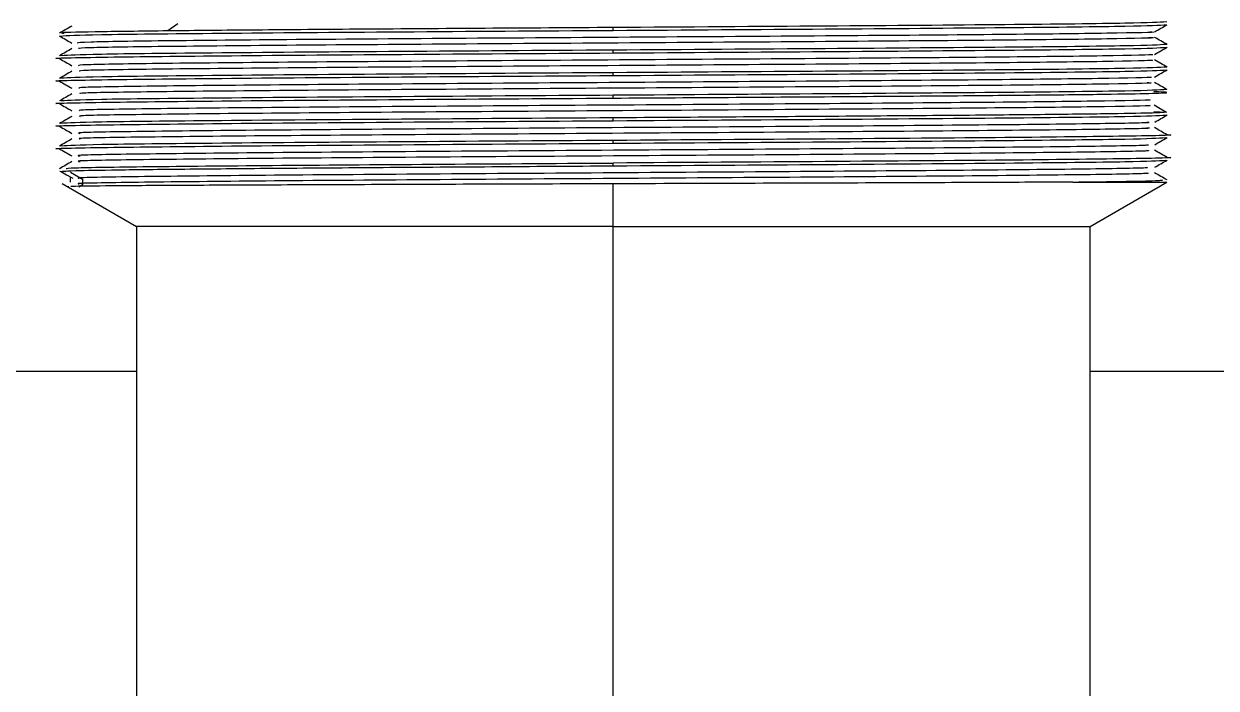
# Model space of a CAD drawing. Header units: millimetres. Extents: x 101 to 291, y 114 to 180.
# Drawn here: x 137.52 to 144.33, y 172.39 to 176.19 of the extents above; entities that cross this region are included whole.
import ezdxf

# ---------------------------------------------------------------- set-up
doc = ezdxf.new("R2010")
doc.units = ezdxf.units.MM

msp = doc.modelspace()

# ---------------------------------------------------------------- linework, layer by layer
at = {"color": 7, "linetype": 'Continuous', "lineweight": 25}
for p, q in [((138.3952, 176.1871), (138.3391, 176.1468)), ((140.8836, 176.1499), (140.8836, 176.166)), ((140.8836, 176.0209), (140.8836, 176.037)), ((140.8836, 175.8919), (140.8836, 175.908)), ((140.8836, 175.7629), (140.8836, 175.779)), ((140.8836, 175.6339), (140.8836, 175.65)), ((143.9718, 175.6867), (144.0454, 175.6822)), ((140.8836, 175.5049), (140.8836, 175.521)), ((140.8836, 175.3759), (140.8836, 175.392)), ((137.7561, 175.3415), (137.7208, 175.3441)), ((137.7824, 175.3395), (137.8508, 175.2992)), ((137.7824, 175.2831), (137.7824, 175.3119)), ((137.8508, 175.2992), (137.8508, 175.267)), ((137.735, 175.2745), (138.1586, 175.0299)), ((137.7658, 175.2572), (137.7723, 175.2569)), ((137.8508, 175.267), (137.8303, 175.2549)), ((140.8836, 175.0299), (140.8836, 175.2731)), ((143.5096, 175.2831), (144.0472, 175.2831)), ((143.6086, 175.0299), (144.0472, 175.2831)), ((138.1586, 175.0299), (138.1586, 172.1942)), ((140.8836, 175.0299), (138.1586, 175.0299)), ((140.8836, 175.0299), (143.6086, 175.0299)), ((140.8836, 172.1999), (140.8836, 175.0299)), ((143.6086, 172.1942), (143.6086, 175.0299)), ((138.1586, 174.1999), (127.6086, 174.1999)), ((154.1586, 174.1999), (143.6086, 174.1999))]:
    msp.add_line(p, q, dxfattribs=at)
at = {"color": 7, "linetype": 'Continuous', "lineweight": 25, "flags": 128}
for points in [[(144.0442, 175.6809), (144.0088, 175.7013), (143.9734, 175.7218)], [(137.7248, 175.3452), (137.7599, 175.3249), (137.7951, 175.3045)]]:
    msp.add_lwpolyline(points, dxfattribs=at)
at = {"color": 7, "linetype": 'Continuous', "lineweight": 25}
for points, knots in [([(137.7905, 176.1745), (137.7787, 176.1677), (137.755, 176.1541), (137.7314, 176.1404), (137.7196, 176.1336)], [0, 0, 0, 0, 0.5, 1, 1, 1, 1]), ([(144.0471, 176.1982), (143.9996, 176.1956), (143.9045, 176.1902), (143.1729, 176.1821), (142.1273, 176.1741), (141.2982, 176.1687), (140.8836, 176.166)], [0, 0, 0, 0, 0.24995, 0.499966, 0.749983, 1, 1, 1, 1]), ([(140.8836, 176.1499), (141.2982, 176.1526), (142.1273, 176.1579), (143.173, 176.166), (143.9045, 176.1741), (143.9996, 176.1794), (144.0471, 176.1821)], [0, 0, 0, 0, 0.250011, 0.500023, 0.750034, 1, 1, 1, 1]), ([(143.9767, 176.1414), (143.9885, 176.1482), (144.0121, 176.1618), (144.0358, 176.1755), (144.0476, 176.1823)], [0, 0, 0, 0, 0.5, 1, 1, 1, 1]), ([(137.7196, 176.1178), (137.7314, 176.111), (137.755, 176.0974), (137.7787, 176.0837), (137.7905, 176.0769)], [0, 0, 0, 0, 0.5, 1, 1, 1, 1]), ([(137.7201, 176.1176), (137.7677, 176.1203), (137.8628, 176.1257), (138.5943, 176.1337), (139.64, 176.1418), (140.4691, 176.1472), (140.8836, 176.1499)], [0, 0, 0, 0, 0.24995, 0.499966, 0.749983, 1, 1, 1, 1]), ([(138.3391, 176.1468), (138.1882, 176.1449), (137.8866, 176.1411), (137.7079, 176.1368), (137.7384, 176.1343), (137.7455, 176.1338)], [0, 0, 0, 0, 0.433754, 0.867507, 1, 1, 1, 1]), ([(143.9497, 176.1416), (143.9576, 176.1411), (144.0103, 176.1383), (143.7404, 176.1331), (143.1475, 176.1259), (142.2462, 176.1187), (141.1884, 176.1115), (140.092, 176.1044), (139.0893, 176.0972), (138.3155, 176.09), (137.8457, 176.0833), (137.8286, 176.079), (137.8211, 176.0771)], [0, 0, 0, 0, 0.019677, 0.131152, 0.242626, 0.3541, 0.465573, 0.577046, 0.688518, 0.79999, 0.911461, 1, 1, 1, 1]), ([(143.9425, 176.1098), (143.954, 176.1092), (144.0127, 176.1062), (143.7428, 176.1008), (143.1469, 176.0936), (142.2464, 176.0864), (141.1883, 176.0793), (140.0921, 176.0721), (139.089, 176.0649), (138.3164, 176.0577), (137.8535, 176.0512), (137.8352, 176.047), (137.8275, 176.0453)], [0, 0, 0, 0, 0.027058, 0.138532, 0.250006, 0.361479, 0.472951, 0.584423, 0.695894, 0.807365, 0.918836, 1, 1, 1, 1]), ([(144.0475, 176.0691), (144.0357, 176.0759), (144.0121, 176.0895), (143.9884, 176.1032), (143.9766, 176.11)], [0, 0, 0, 0, 0.5000003, 1, 1, 1, 1]), ([(137.7905, 176.0455), (137.7787, 176.0387), (137.7551, 176.0251), (137.7314, 176.0114), (137.7196, 176.0046)], [0, 0, 0, 0, 0.5, 1, 1, 1, 1]), ([(144.0471, 176.0692), (143.9996, 176.0666), (143.9045, 176.0612), (143.1729, 176.0531), (142.1273, 176.0451), (141.2982, 176.0397), (140.8836, 176.037)], [0, 0, 0, 0, 0.24995, 0.499966, 0.749983, 1, 1, 1, 1]), ([(140.8836, 176.0209), (141.2982, 176.0236), (142.1273, 176.0289), (143.173, 176.037), (143.9045, 176.0451), (143.9996, 176.0504), (144.0471, 176.0531)], [0, 0, 0, 0, 0.250011, 0.500023, 0.750034, 1, 1, 1, 1]), ([(143.9768, 176.0124), (143.9886, 176.0192), (144.0123, 176.0329), (144.0359, 176.0465), (144.0477, 176.0533)], [0, 0, 0, 0, 0.5, 1, 1, 1, 1]), ([(137.7266, 175.9884), (137.7244, 175.9885), (137.6399, 175.9912), (137.9202, 175.9967), (138.5789, 176.0047), (139.6438, 176.0128), (140.4703, 176.0182), (140.8836, 176.0209)], [0, 0, 0, 0, 0.006772, 0.255079, 0.503386, 0.751693, 1, 1, 1, 1]), ([(137.7197, 175.9888), (137.7315, 175.982), (137.7551, 175.9684), (137.7787, 175.9547), (137.7906, 175.9479)], [0, 0, 0, 0, 0.5, 1, 1, 1, 1]), ([(140.8836, 176.037), (140.469, 176.0343), (139.6399, 176.0289), (138.5947, 176.0209), (137.8689, 176.0129), (137.7743, 176.0076), (137.7278, 176.005)], [0, 0, 0, 0, 0.252026, 0.504052, 0.756077, 1, 1, 1, 1]), ([(143.9433, 176.0126), (143.9527, 176.012), (144.0022, 176.0091), (143.717, 176.0037), (143.1041, 175.9965), (142.1913, 175.9893), (141.1278, 175.9821), (140.0333, 175.975), (139.0393, 175.9678), (138.2815, 175.9606), (137.8349, 175.954), (137.829, 175.9498), (137.8265, 175.9481)], [0, 0, 0, 0, 0.026122, 0.137553, 0.248984, 0.360415, 0.471847, 0.583278, 0.694709, 0.806139, 0.917568, 1, 1, 1, 1]), ([(143.9375, 175.9808), (143.9502, 175.9801), (144.0052, 175.9769), (143.7191, 175.9714), (143.1036, 175.9642), (142.1915, 175.9571), (141.1277, 175.9499), (140.0334, 175.9427), (139.039, 175.9355), (138.2825, 175.9283), (137.8422, 175.9219), (137.8346, 175.9179), (137.8316, 175.9163)], [0, 0, 0, 0, 0.033477, 0.144905, 0.256334, 0.367763, 0.479193, 0.590622, 0.70205, 0.813478, 0.924905, 1, 1, 1, 1]), ([(144.0476, 175.9401), (144.0358, 175.9469), (144.0121, 175.9606), (143.9885, 175.9742), (143.9767, 175.981)], [0, 0, 0, 0, 0.5, 1, 1, 1, 1]), ([(137.7906, 175.9165), (137.7788, 175.9097), (137.7552, 175.896), (137.7315, 175.8824), (137.7197, 175.8756)], [0, 0, 0, 0, 0.5, 1, 1, 1, 1]), ([(140.8836, 175.908), (140.469, 175.9053), (139.6399, 175.8999), (138.5947, 175.8919), (137.8686, 175.8839), (137.774, 175.8786), (137.7275, 175.876)], [0, 0, 0, 0, 0.251947, 0.503894, 0.755842, 1, 1, 1, 1]), ([(144.0471, 175.9402), (143.9996, 175.9376), (143.9045, 175.9322), (143.1729, 175.9241), (142.1273, 175.9161), (141.2982, 175.9107), (140.8836, 175.908)], [0, 0, 0, 0, 0.24995, 0.499966, 0.749983, 1, 1, 1, 1]), ([(140.8836, 175.8919), (141.2982, 175.8946), (142.1273, 175.8999), (143.173, 175.908), (143.9045, 175.9161), (143.9996, 175.9214), (144.0471, 175.9241)], [0, 0, 0, 0, 0.250011, 0.500023, 0.750034, 1, 1, 1, 1]), ([(143.9768, 175.8834), (143.9886, 175.8902), (144.0123, 175.9039), (144.0359, 175.9175), (144.0477, 175.9243)], [0, 0, 0, 0, 0.5, 1, 1, 1, 1]), ([(137.7262, 175.8594), (137.7241, 175.8595), (137.6399, 175.8622), (137.9203, 175.8677), (138.5789, 175.8757), (139.6438, 175.8838), (140.4704, 175.8892), (140.8836, 175.8919)], [0, 0, 0, 0, 0.006355, 0.254767, 0.503178, 0.751589, 1, 1, 1, 1]), ([(137.7196, 175.8598), (137.7314, 175.853), (137.755, 175.8394), (137.7786, 175.8257), (137.7905, 175.8189)], [0, 0, 0, 0, 0.5, 1, 1, 1, 1]), ([(143.9382, 175.8836), (143.9483, 175.8829), (143.9935, 175.8798), (143.692, 175.8743), (143.0598, 175.8671), (142.1358, 175.8599), (141.0671, 175.8528), (139.975, 175.8456), (138.99, 175.8384), (138.2487, 175.8312), (137.8249, 175.8248), (137.8293, 175.8207), (137.831, 175.8191)], [0, 0, 0, 0, 0.032269, 0.143726, 0.255182, 0.36664, 0.478098, 0.589556, 0.701016, 0.812476, 0.923936, 1, 1, 1, 1]), ([(143.9338, 175.8518), (143.9469, 175.8509), (143.9972, 175.8477), (143.6939, 175.842), (143.0593, 175.8348), (142.136, 175.8277), (141.067, 175.8205), (139.9751, 175.8133), (138.9897, 175.8061), (138.2498, 175.7989), (137.8317, 175.7926), (137.8339, 175.7888), (137.8347, 175.7873)], [0, 0, 0, 0, 0.039578, 0.151032, 0.262486, 0.373941, 0.485397, 0.596853, 0.70831, 0.819768, 0.931226, 1, 1, 1, 1]), ([(144.0477, 175.8111), (144.0358, 175.8179), (144.0122, 175.8316), (143.9886, 175.8452), (143.9767, 175.852)], [0, 0, 0, 0, 0.5, 1, 1, 1, 1]), ([(137.7906, 175.7875), (137.7788, 175.7807), (137.7551, 175.7671), (137.7315, 175.7534), (137.7197, 175.7466)], [0, 0, 0, 0, 0.5, 1, 1, 1, 1]), ([(140.8836, 175.779), (140.469, 175.7763), (139.6399, 175.7709), (138.5947, 175.7629), (137.8689, 175.7549), (137.7743, 175.7496), (137.7278, 175.747)], [0, 0, 0, 0, 0.252028, 0.504056, 0.756084, 1, 1, 1, 1]), ([(144.0471, 175.8112), (143.9996, 175.8086), (143.9045, 175.8032), (143.1729, 175.7951), (142.1273, 175.7871), (141.2982, 175.7817), (140.8836, 175.779)], [0, 0, 0, 0, 0.24995, 0.499966, 0.749983, 1, 1, 1, 1]), ([(137.7267, 175.7304), (137.7244, 175.7305), (137.6399, 175.7332), (137.9202, 175.7387), (138.579, 175.7467), (139.6438, 175.7548), (140.4703, 175.7602), (140.8836, 175.7629)], [0, 0, 0, 0, 0.0068359, 0.2551269, 0.503418, 0.751709, 1, 1, 1, 1]), ([(137.7197, 175.7308), (137.7314, 175.724), (137.7549, 175.7105), (137.7784, 175.6969), (137.7901, 175.6901)], [0, 0, 0, 0, 0.5, 1, 1, 1, 1]), ([(143.9403, 175.7537), (143.946, 175.7532), (143.9773, 175.7502), (143.6621, 175.7449), (143.0159, 175.7377), (142.0796, 175.7305), (141.0063, 175.7234), (139.9169, 175.7162), (138.9414, 175.709), (138.2168, 175.7018), (137.8148, 175.6955), (137.8288, 175.6916), (137.8342, 175.6901)], [0, 0, 0, 0, 0.024759, 0.137776, 0.250793, 0.363812, 0.476831, 0.58985, 0.702869, 0.815887, 0.928906, 1, 1, 1, 1]), ([(143.9396, 175.7215), (143.9458, 175.721), (143.9783, 175.718), (143.6627, 175.7126), (143.0158, 175.7055), (142.0797, 175.6983), (141.0063, 175.6911), (139.917, 175.6839), (138.941, 175.6767), (138.2179, 175.6695), (137.821, 175.6634), (137.8324, 175.6596), (137.8365, 175.6583)], [0, 0, 0, 0, 0.026726, 0.140369, 0.254014, 0.367659, 0.481304, 0.59495, 0.708596, 0.822241, 0.935886, 1, 1, 1, 1]), ([(137.7264, 175.6014), (137.7242, 175.6015), (137.6399, 175.6042), (137.9203, 175.6097), (138.5789, 175.6177), (139.6438, 175.6258), (140.4704, 175.6312), (140.8836, 175.6339)], [0, 0, 0, 0, 0.006565, 0.254924, 0.503283, 0.751641, 1, 1, 1, 1]), ([(137.7906, 175.6585), (137.7788, 175.6517), (137.7552, 175.6381), (137.7315, 175.6244), (137.7197, 175.6176)], [0, 0, 0, 0, 0.4999997, 1, 1, 1, 1]), ([(140.8836, 175.65), (140.469, 175.6473), (139.6399, 175.6419), (138.5947, 175.6339), (137.8684, 175.6259), (137.7738, 175.6206), (137.7272, 175.618)], [0, 0, 0, 0, 0.251876, 0.503752, 0.755628, 1, 1, 1, 1]), ([(144.0312, 175.6813), (144.017, 175.68), (143.9853, 175.6773), (143.7499, 175.673), (143.3728, 175.6684), (142.867, 175.6638), (142.2637, 175.6592), (141.5912, 175.6546), (141.1195, 175.6515), (140.8836, 175.65)], [0, 0, 0, 0, 0.118389, 0.265324, 0.412259, 0.559194, 0.70613, 0.853065, 1, 1, 1, 1]), ([(140.8836, 175.6339), (141.2982, 175.6366), (142.1273, 175.6419), (143.1726, 175.65), (143.8994, 175.658), (143.994, 175.6633), (144.0407, 175.6659)], [0, 0, 0, 0, 0.2517, 0.5034, 0.7551, 1, 1, 1, 1]), ([(143.9772, 175.6256), (143.989, 175.6324), (144.0124, 175.646), (144.0359, 175.6595), (144.0477, 175.6663)], [0, 0, 0, 0, 0.5, 1, 1, 1, 1]), ([(137.7196, 175.6018), (137.7314, 175.595), (137.7548, 175.5815), (137.7783, 175.5679), (137.7901, 175.5611)], [0, 0, 0, 0, 0.5, 1, 1, 1, 1]), ([(143.9317, 175.6256), (143.9414, 175.6246), (143.9756, 175.6213), (143.6386, 175.6155), (142.9691, 175.6083), (142.0235, 175.6012), (140.9454, 175.594), (139.8594, 175.5868), (138.8935, 175.5796), (138.1861, 175.5724), (137.8055, 175.5662), (137.8281, 175.5625), (137.8364, 175.5611)], [0, 0, 0, 0, 0.044499, 0.15596, 0.267422, 0.378883, 0.490345, 0.601808, 0.713271, 0.824734, 0.936199, 1, 1, 1, 1]), ([(143.93, 175.5938), (143.9421, 175.5927), (143.9803, 175.5891), (143.6402, 175.5832), (142.9687, 175.5761), (142.0236, 175.5689), (140.9453, 175.5617), (139.8595, 175.5545), (138.8931, 175.5473), (138.1874, 175.5401), (137.8111, 175.5341), (137.8307, 175.5305), (137.8374, 175.5293)], [0, 0, 0, 0, 0.051694, 0.163151, 0.274609, 0.386067, 0.497525, 0.608984, 0.720444, 0.831904, 0.943365, 1, 1, 1, 1]), ([(144.0477, 175.5531), (144.0358, 175.5599), (144.0122, 175.5736), (143.9886, 175.5872), (143.9768, 175.594)], [0, 0, 0, 0, 0.5, 1, 1, 1, 1]), ([(137.7269, 175.4724), (137.7246, 175.4725), (137.6399, 175.4752), (137.9201, 175.4807), (138.579, 175.4887), (139.6438, 175.4968), (140.4703, 175.5022), (140.8836, 175.5049)], [0, 0, 0, 0, 0.007068, 0.255301, 0.503534, 0.751767, 1, 1, 1, 1]), ([(137.7906, 175.5295), (137.7788, 175.5227), (137.7551, 175.5091), (137.7315, 175.4954), (137.7197, 175.4886)], [0, 0, 0, 0, 0.5, 1, 1, 1, 1]), ([(140.8836, 175.521), (140.469, 175.5183), (139.6399, 175.5129), (138.5947, 175.5049), (137.8685, 175.4969), (137.7739, 175.4916), (137.7274, 175.489)], [0, 0, 0, 0, 0.25191, 0.503821, 0.755731, 1, 1, 1, 1]), ([(143.9302, 175.4966), (143.9388, 175.4955), (143.9662, 175.492), (143.6102, 175.4861), (142.9226, 175.4789), (141.9666, 175.4718), (140.8845, 175.4646), (139.8021, 175.4574), (138.8464, 175.4502), (138.1565, 175.443), (137.7962, 175.437), (137.8269, 175.4333), (137.8374, 175.4321)], [0, 0, 0, 0, 0.050454, 0.161916, 0.273377, 0.384838, 0.496298, 0.607757, 0.719216, 0.830675, 0.942133, 1, 1, 1, 1]), ([(144.04, 175.5535), (144.0424, 175.5534), (144.1273, 175.5506), (143.8472, 175.5452), (143.1882, 175.5371), (142.1234, 175.5291), (141.2969, 175.5237), (140.8836, 175.521)], [0, 0, 0, 0, 0.007444, 0.255583, 0.503722, 0.751861, 1, 1, 1, 1]), ([(140.8836, 175.5049), (141.2982, 175.5076), (142.1274, 175.5129), (143.1725, 175.521), (143.899, 175.529), (143.9936, 175.5343), (144.0402, 175.5369)], [0, 0, 0, 0, 0.251818, 0.503636, 0.755455, 1, 1, 1, 1]), ([(143.9771, 175.4966), (143.9888, 175.5034), (144.0123, 175.5169), (144.0358, 175.5305), (144.0475, 175.5373)], [0, 0, 0, 0, 0.5, 1, 1, 1, 1]), ([(137.7196, 175.4728), (137.7313, 175.466), (137.7548, 175.4525), (137.7783, 175.4389), (137.79, 175.4321)], [0, 0, 0, 0, 0.5000003, 1, 1, 1, 1]), ([(143.93, 175.4648), (143.9405, 175.4635), (143.9714, 175.4599), (143.6117, 175.4538), (142.9223, 175.4467), (141.9668, 175.4395), (140.8845, 175.4323), (139.8022, 175.4251), (138.8461, 175.4179), (138.1571, 175.4107), (137.7988, 175.4048), (137.8277, 175.4012), (137.8372, 175.4)], [0, 0, 0, 0, 0.057389, 0.168459, 0.279528, 0.390597, 0.501665, 0.612732, 0.723799, 0.834866, 0.945933, 1, 1, 1, 1]), ([(144.0476, 175.4241), (144.0358, 175.4309), (144.0121, 175.4445), (143.9885, 175.4582), (143.9767, 175.465)], [0, 0, 0, 0, 0.5, 1, 1, 1, 1]), ([(137.7904, 175.4005), (137.7786, 175.3937), (137.755, 175.38), (137.7314, 175.3664), (137.7196, 175.3596)], [0, 0, 0, 0, 0.5, 1, 1, 1, 1]), ([(137.7359, 175.3448), (137.7535, 175.3461), (137.7922, 175.3489), (138.0351, 175.3532), (138.4149, 175.3577), (138.9192, 175.3622), (139.5181, 175.3668), (140.1838, 175.3713), (140.6504, 175.3744), (140.8836, 175.3759)], [0, 0, 0, 0, 0.122418, 0.268682, 0.414946, 0.561209, 0.707473, 0.853736, 1, 1, 1, 1]), ([(137.7566, 175.36), (137.7617, 175.3616), (137.7742, 175.3655), (138.1899, 175.3716), (138.8984, 175.3784), (139.8355, 175.3852), (140.5342, 175.3897), (140.8836, 175.392)], [0, 0, 0, 0, 0.1491246, 0.3618435, 0.5745623, 0.7872812, 1, 1, 1, 1]), ([(143.9299, 175.3676), (143.9366, 175.3664), (143.9566, 175.3627), (143.5808, 175.3567), (142.8755, 175.3495), (141.9095, 175.3424), (140.8236, 175.3352), (139.7456, 175.328), (138.7984, 175.3208), (138.1332, 175.3136), (137.8012, 175.3082), (137.8267, 175.3052), (137.832, 175.3045)], [0, 0, 0, 0, 0.057971, 0.171969, 0.285966, 0.399964, 0.513962, 0.62796, 0.741957, 0.855954, 0.96995, 1, 1, 1, 1]), ([(144.0405, 175.4245), (144.0428, 175.4244), (144.1273, 175.4216), (143.8471, 175.4162), (143.1883, 175.4081), (142.1234, 175.4001), (141.2969, 175.3947), (140.8836, 175.392)], [0, 0, 0, 0, 0.006873, 0.255155, 0.503437, 0.751718, 1, 1, 1, 1]), ([(140.8836, 175.3759), (141.2982, 175.3786), (142.1274, 175.3839), (143.1725, 175.392), (143.8991, 175.4), (143.9937, 175.4053), (144.0403, 175.4079)], [0, 0, 0, 0, 0.251794, 0.503587, 0.755381, 1, 1, 1, 1]), ([(143.9771, 175.3676), (143.9888, 175.3744), (144.0123, 175.388), (144.0358, 175.4015), (144.0475, 175.4083)], [0, 0, 0, 0, 0.5, 1, 1, 1, 1]), ([(143.9309, 175.3358), (143.9393, 175.3344), (143.9623, 175.3306), (143.5821, 175.3245), (142.8752, 175.3173), (141.9096, 175.3101), (140.8235, 175.3029), (139.7457, 175.2957), (138.7982, 175.2885), (138.1336, 175.2813), (137.8022, 175.2759), (137.8267, 175.2729), (137.8316, 175.2724)], [0, 0, 0, 0, 0.064941, 0.178312, 0.291684, 0.405056, 0.518428, 0.6318, 0.745171, 0.858542, 0.971912, 1, 1, 1, 1]), ([(143.5096, 175.2831), (143.6838, 175.2854), (144.0007, 175.2895), (144.0149, 175.2936), (144.0213, 175.2955)], [0, 0, 0, 0, 0.549933, 1, 1, 1, 1]), ([(144.0475, 175.2951), (144.0357, 175.3019), (144.0121, 175.3155), (143.9885, 175.3292), (143.9767, 175.336)], [0, 0, 0, 0, 0.5, 1, 1, 1, 1]), ([(140.8836, 175.2731), (140.6519, 175.2723), (140.1887, 175.2708), (139.5291, 175.2685), (138.9374, 175.2662), (138.4407, 175.264), (138.0689, 175.2617), (137.8355, 175.2596), (137.8001, 175.2582), (137.7846, 175.2576)], [0, 0, 0, 0, 0.147937, 0.295689, 0.443256, 0.590637, 0.737834, 0.884846, 1, 1, 1, 1]), ([(143.5096, 175.2831), (143.3494, 175.2823), (143.0292, 175.2806), (142.3805, 175.2781), (141.6555, 175.2756), (141.1408, 175.2739), (140.8836, 175.2731)], [0, 0, 0, 0, 0.250517, 0.50069, 0.750517, 1, 1, 1, 1])]:
    msp.add_open_spline(points, degree=3, knots=knots, dxfattribs=at)
for points in [[(140.8836, 176.166), (140.6371, 176.1644), (140.1441, 176.1612), (139.4472, 176.1564), (138.8185, 176.1516), (138.4989, 176.1484), (138.3391, 176.1468)], [(140.8836, 175.7629), (141.1195, 175.7644), (141.5913, 175.7675), (142.2636, 175.7721), (142.8673, 175.7767), (143.3719, 175.7812), (143.7533, 175.7858), (143.9888, 175.7904), (144.0806, 175.795), (144.0081, 175.7981), (143.9718, 175.7996)]]:
    msp.add_open_spline(points, degree=3, dxfattribs=at)

doc.saveas('drawing.dxf')
